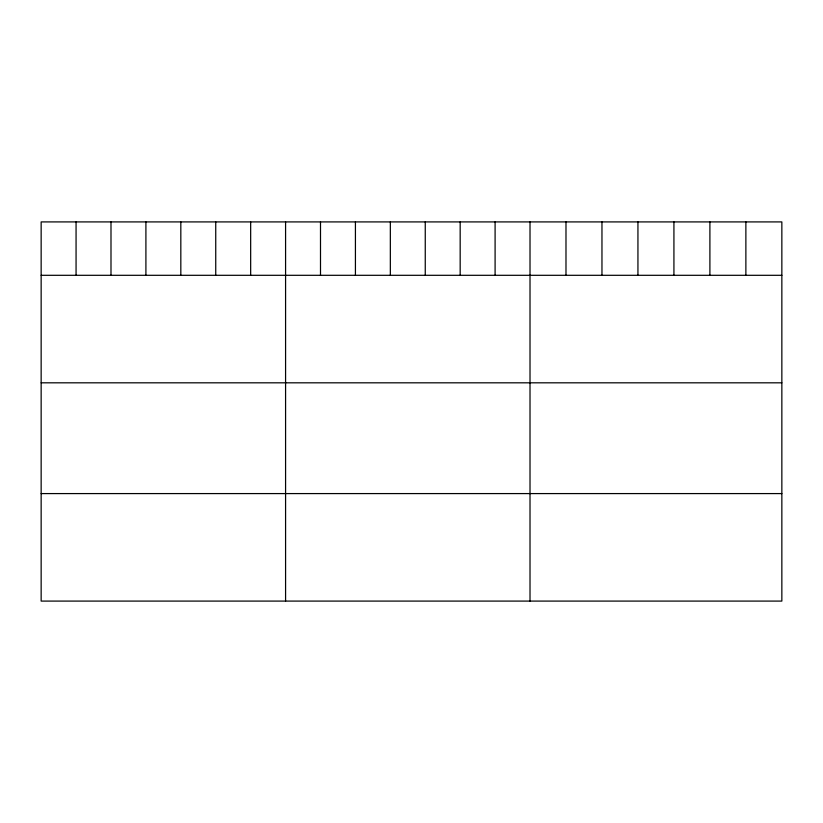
<?xml version="1.0" encoding="UTF-8"?>
<svg xmlns="http://www.w3.org/2000/svg" width="823" height="823" viewBox="0 0 823 823"><rect width="100%" height="100%" fill="white"/><g stroke="black" fill="none" stroke-linecap="round" stroke-linejoin="round"><path stroke-width="1.23" d="M781.85 275.304L781.85 601.088L41.15 601.088L41.15 221.912L781.85 221.912L781.85 275.304L41.15 275.304M41.15 382.818L781.85 382.818M41.15 493.584L781.85 493.584M745.875 221.912L745.875 275.304M709.899 221.912L709.899 275.304M673.924 221.912L673.924 275.304M637.938 221.912L637.938 275.304M601.963 221.912L601.963 275.304M565.987 221.912L565.987 275.304M530.012 221.912L530.012 601.088M495.096 221.912L495.096 275.304M460.17 221.912L460.17 275.304M425.254 221.912L425.254 275.304M390.339 221.912L390.339 275.304M355.423 221.912L355.423 275.304M320.497 221.912L320.497 275.304M285.581 221.912L285.581 601.088M250.665 221.912L250.665 275.304M215.739 221.912L215.739 275.304M180.823 221.912L180.823 275.304M145.908 221.912L145.908 275.304M110.992 221.912L110.992 275.304M76.066 221.912L76.066 275.304"/></g></svg>
